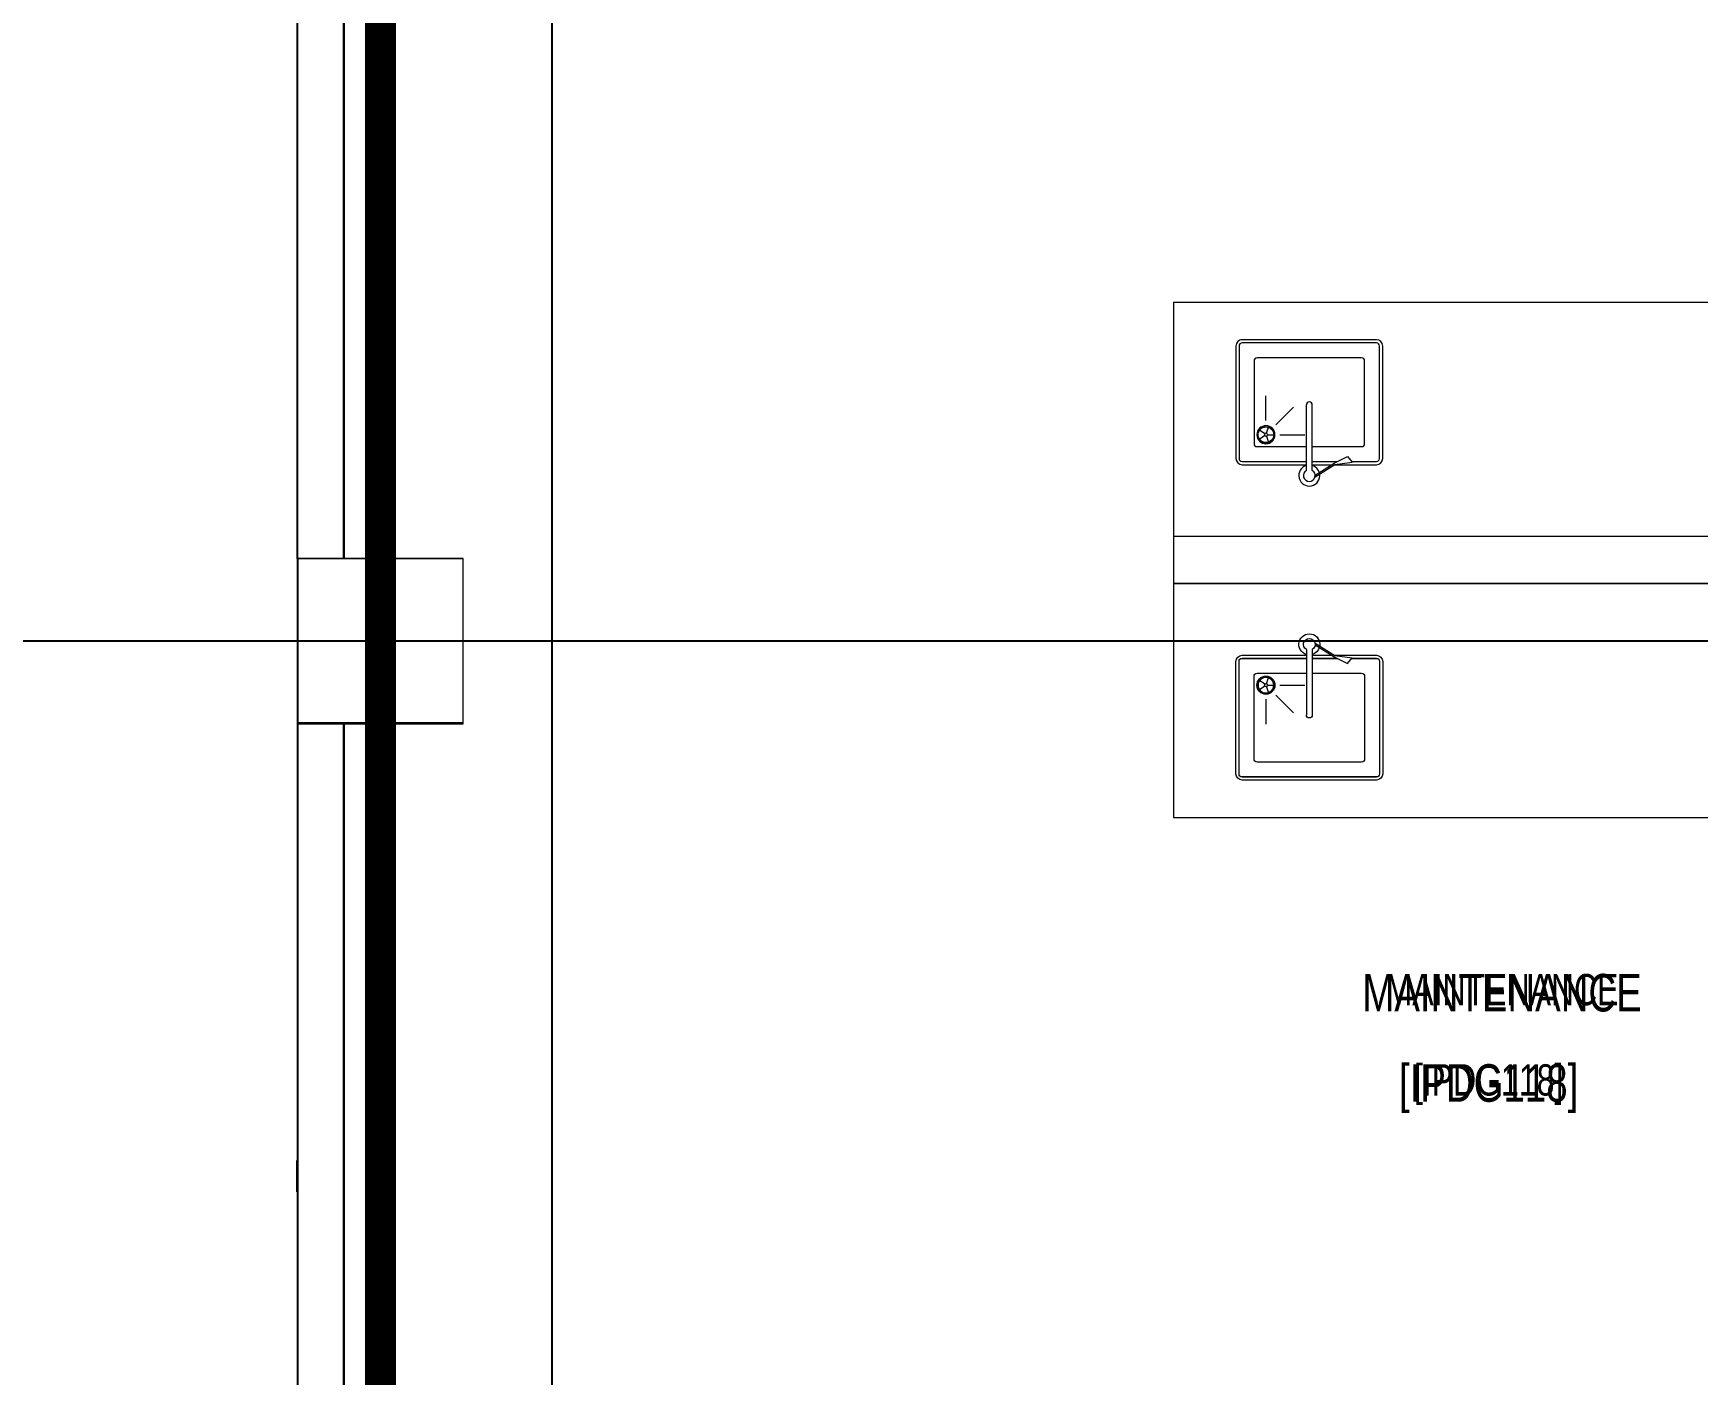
# Model space of a CAD drawing. Header units: metres. Extents: x 75097 to 220695, y -1557923 to -1361206.
# Drawn here: x 106701 to 112032, y -1384486 to -1380191 of the extents above; entities that cross this region are included whole.
import ezdxf

# ---------------------------------------------------------------- set-up
doc = ezdxf.new("R2010")
doc.units = ezdxf.units.M
doc.linetypes.add('DASHED2', pattern=[0.375, 0.25, -0.125])
doc.layers.get('0').update_dxf_attribs({"lineweight": 0})
for name, color, linetype, lineweight in [('A-100 - Copy$0$72_EGR_BASE_TEXT', 8, 'Continuous', 0), ('A-100 - Copy$0$Medical Equipment and Furniture', 8, 'Continuous', 0), ('A-100 - Copy$0$SANIT', 8, 'Continuous', 0), ('A-100 - Copy$0$Structure', 8, 'Continuous', 9), ('A-100 - Copy$0$Walls', 8, 'Continuous', 0)]:
    doc.layers.add(name, color=color, linetype=linetype, lineweight=lineweight)
doc.layers.add('A-100 - Copy$0$axes', color=8, linetype='Continuous')
doc.layers.add('A-100 - Copy$0$PDF_Geometry', color=8, linetype='Continuous')
doc.layers.add('E-POWR', color=7, linetype='Continuous', lineweight=9, true_color=0x4e7e3e)
doc.styles.add('A-100 - Copy$0$X3G_ENTITY_2587EA', font='swisscl.ttf', dxfattribs={"height": 200})

# ---------------------------------------------------------------- blocks, each defined once
blk = doc.blocks.new('A-100 - Copy$0$BMED-S-S DROP-IN SINK 45-38')
at = {"layer": 'A-100 - Copy$0$SANIT'}
for p, q in [((-18.3, 4.2), (-81.8, -35.6)), ((-80.4, -34.7), (-215, -34.7)), ((-135.3, -44.7), (-215, -44.7)), ((-81.8, -35.6), (-136.9, -42.7)), ((-122.2, -61.3), (-136.9, -42.7)), ((-79.3, -39.6), (-122.2, -61.3)), ((-18.7, -1.6), (-79.3, -39.6)), ((-9.4, -16.2), (-9.4, -226.2)), ((9.4, -16.2), (9.4, -226.2)), ((215, -34.7), (9.4, -34.7)), ((215, -44.7), (9.4, -44.7)), ((-235, -54.7), (-235, -414.7)), ((-225, -54.7), (-225, -414.7)), ((225, -414.7), (225, -54.7)), ((235, -414.7), (235, -54.7)), ((94, -130.7), (14, -130.7)), ((107.2, -162.5), (50.6, -219.1)), ((139, -175.7), (139, -255.7)), ((-215, -424.7), (215, -424.7)), ((-215, -434.7), (215, -434.7))]:
    blk.add_line(p, q, dxfattribs=at)
at = {"layer": 'A-100 - Copy$0$SANIT', "ltscale": 250}
for p, q in [((-177, -102.7), (-177, -366.7)), ((-9.4, -92.7), (-167, -92.7)), ((167, -92.7), (9.4, -92.7)), ((177, -366.7), (177, -102.7)), ((-167, -376.7), (167, -376.7))]:
    blk.add_line(p, q, dxfattribs=at)
at = {"layer": 'A-100 - Copy$0$SANIT'}
for points in [[(-9.4, -44.7), (-89.5, -44.7)], [(-9.4, -34.7), (-71.6, -34.7)], [(137.5, -126), (130, -103.1)], [(134, -130.7), (110, -130.7)], [(137.5, -135.5), (130, -158.3)], [(143, -127.8), (162.5, -113.7)], [(143, -133.7), (162.5, -147.8)]]:
    blk.add_lwpolyline(points, dxfattribs=at)
for points in [[(139, -159.7, 1), (139, -101.7, 1)], [(139, -135.7, 1), (139, -125.7, 1)]]:
    blk.add_lwpolyline(points, format="xyb", close=True, dxfattribs=at)
for radius in [26, 25]:
    blk.add_circle((139, -130.7), radius, dxfattribs=at)
for centre, radius, start, end in [((0, 0), 33.7, 286.1245, 188.9357), ((0, 0), 18.8, 299.9969, 239.9969), ((-215, -54.7), 20, 90, 180), ((-215, -54.7), 10, 90, 180), ((0, 0), 33.7, 197.3556, 253.8692), ((215, -54.7), 20, 0, 90), ((215, -54.7), 10, 0, 90), ((0, -226.2), 9.38, 179.9969, 359.9969), ((-215, -414.7), 20, 180, 270), ((-215, -414.7), 10, 180, 270), ((215, -414.7), 10, 270, 0), ((215, -414.7), 20, 270, 0)]:
    blk.add_arc(centre, radius, start, end, dxfattribs=at)
at = {"layer": 'A-100 - Copy$0$SANIT', "ltscale": 250}
for centre, start, end in [((-167, -102.7), 90.0094, 180.0094), ((167, -102.7), 0, 90), ((-167, -366.7), 180, 270), ((167, -366.7), 270, 0)]:
    blk.add_arc(centre, 10, start, end, dxfattribs=at)
blk = doc.blocks.new('A-100 - Copy$0$A$C02230961')
at = {"color": 8}
blk.add_line((6931, -15181.2, -2.4), (7463.2, -15181.2, -2.4), dxfattribs=at)
at = {"layer": 'A-100 - Copy$0$Medical Equipment and Furniture'}
for p, q in [((9738, -14360.9, -2.4), (9738, -15110.9, -2.4)), ((9738, -15110.9, -2.4), (9738, -15260.9, -2.4)), ((9738, -15260.9, -2.4), (9738, -16010.9, -2.4))]:
    blk.add_line(p, q, dxfattribs=at)
at = {"layer": 'A-100 - Copy$0$Medical Equipment and Furniture', "elevation": -2.4}
for points in [[(9738, -14360.9), (14438, -14360.9), (14438, -15110.9), (9738, -15110.9)], [(9738, -15260.9), (14438, -15260.9), (14438, -15110.9), (9738, -15110.9)], [(9738, -16010.9), (14438, -16010.9), (14438, -15260.9), (9738, -15260.9)]]:
    blk.add_lwpolyline(points, dxfattribs=at)
at = {"layer": 'A-100 - Copy$0$PDF_Geometry', "lineweight": 5, "elevation": -2.4}
for points in [[(11262.7, -8355.8), (7463.2, -8355.8), (7463.2, -7978.5), (6931, -7978.5), (6931, -22687.1), (4532.3, -22687.1)], [(6931, -15181.2), (6931, -8510.8)], [(7079.2, -15181.2), (7079.2, -8510.8)], [(6931, -15706.8), (6931, -20477.1), (7079.2, -20477.1), (7079.2, -20376), (7476.7, -20376), (7476.7, -20227.8), (7079.2, -20227.8), (7079.2, -15706.8)]]:
    blk.add_lwpolyline(points, dxfattribs=at)
blk.add_lwpolyline([(6931, -15706.8), (7463.2, -15706.8), (7463.2, -15181.2), (6931, -15181.2)], close=True, dxfattribs=at)
at = {"layer": 'A-100 - Copy$0$PDF_Geometry', "lineweight": 25, "elevation": -2.4}
blk.add_lwpolyline([(6931, -17209.3), (6931, -17108.2)], dxfattribs=at)
at = {"layer": 'A-100 - Copy$0$Structure', "elevation": -4.7}
blk.add_lwpolyline([(6933, -15710.9), (7463, -15710.9), (7463, -15180.9), (6933, -15180.9)], close=True, dxfattribs=at)
at = {"layer": 'A-100 - Copy$0$Walls'}
for p, q in [((6933, -15180.9, -4.7), (6933, -8510.9, -4.7)), ((7083, -15180.9, -4.7), (7083, -8510.9, -4.7))]:
    blk.add_line(p, q, dxfattribs=at)
at = {"layer": 'A-100 - Copy$0$Walls', "elevation": -4.7}
blk.add_lwpolyline([(6933, -15710.9), (6933, -20480.9), (7083, -20480.9), (7083, -20380.9), (7478, -20380.9), (7478, -20230.9), (7083, -20230.9), (7083, -15710.9)], dxfattribs=at)
at = {"layer": 'A-100 - Copy$0$Medical Equipment and Furniture', "rotation": 180}
blk.add_blockref('A-100 - Copy$0$BMED-S-S DROP-IN SINK 45-38', (10173, -14915.6, -2.4), dxfattribs=at)
at = {"layer": 'A-100 - Copy$0$Medical Equipment and Furniture', "xscale": -1}
blk.add_blockref('A-100 - Copy$0$BMED-S-S DROP-IN SINK 45-38', (10173, -15456.1, -2.4), dxfattribs=at)
at = {"layer": 'A-100 - Copy$0$72_EGR_BASE_TEXT', "char_height": 120, "attachment_point": 2, "style": 'A-100 - Copy$0$X3G_ENTITY_2587EA'}
for s, insert in [('MAINTENANCE', (10790.3, -16511.5, 0)), ('[IPDG118]', (10747.3, -16800.6, 0))]:
    blk.add_mtext(s, dxfattribs=dict(at, insert=insert))
blk = doc.blocks.new('A-100 - Copy')
at = {"layer": 'A-100 - Copy$0$axes'}
for p, q in [((107813.3, -1477297.4, 0), (107813.3, -1366691.8, 0)), ((108363.3, -1477297.4, 0), (108363.3, -1366691.8, 0)), ((119073.3, -1382137.7, 0), (95447.5, -1382137.7, 0))]:
    blk.add_line(p, q, dxfattribs=at)
at = {"layer": 'A-100 - Copy$0$Medical Equipment and Furniture'}
for p, q in [((110353.3, -1381052.7, 0), (110353.3, -1381802.7, 0)), ((110353.3, -1381802.7, 0), (110353.3, -1381952.7, 0)), ((110353.3, -1381952.7, 0), (110353.3, -1382702.7, 0))]:
    blk.add_line(p, q, dxfattribs=at)
at = {"layer": 'A-100 - Copy$0$Medical Equipment and Furniture', "elevation": 0}
for points in [[(110353.3, -1381052.7), (115053.3, -1381052.7), (115053.3, -1381802.7), (110353.3, -1381802.7)], [(110353.3, -1381952.7), (115053.3, -1381952.7), (115053.3, -1381802.7), (110353.3, -1381802.7)], [(110353.3, -1382702.7), (115053.3, -1382702.7), (115053.3, -1381952.7), (110353.3, -1381952.7)]]:
    blk.add_lwpolyline(points, dxfattribs=at)
at = {"layer": 'A-100 - Copy$0$Structure', "elevation": -2.4}
blk.add_lwpolyline([(107548.3, -1382402.7), (108078.3, -1382402.7), (108078.3, -1381872.7), (107548.3, -1381872.7)], close=True, dxfattribs=at)
at = {"layer": 'A-100 - Copy$0$Walls'}
for p, q in [((107548.3, -1381872.7, -2.4), (107548.3, -1375202.7, -2.4)), ((107698.3, -1381872.7, -2.4), (107698.3, -1375202.7, -2.4))]:
    blk.add_line(p, q, dxfattribs=at)
at = {"layer": 'A-100 - Copy$0$Walls', "elevation": -2.4}
blk.add_lwpolyline([(107548.3, -1382402.7), (107548.3, -1387172.7), (107698.3, -1387172.7), (107698.3, -1387072.7), (108093.3, -1387072.7), (108093.3, -1386922.7), (107698.3, -1386922.7), (107698.3, -1382402.7)], dxfattribs=at)
blk.add_blockref('A-100 - Copy$0$A$C02230961', (100615.3, -1366691.8, 2.4))
at = {"layer": 'A-100 - Copy$0$Medical Equipment and Furniture', "rotation": 180}
blk.add_blockref('A-100 - Copy$0$BMED-S-S DROP-IN SINK 45-38', (110788.3, -1381607.4, 0), dxfattribs=at)
at = {"layer": 'A-100 - Copy$0$Medical Equipment and Furniture', "xscale": -1}
blk.add_blockref('A-100 - Copy$0$BMED-S-S DROP-IN SINK 45-38', (110788.3, -1382148, 0), dxfattribs=at)
at = {"layer": 'A-100 - Copy$0$72_EGR_BASE_TEXT', "char_height": 100, "attachment_point": 2, "style": 'A-100 - Copy$0$X3G_ENTITY_2587EA'}
for s, insert in [('MAINTENANCE', (111405.6, -1383203.3, 2.4)), ('[IPDG118]', (111362.6, -1383492.5, 2.4))]:
    blk.add_mtext(s, dxfattribs=dict(at, insert=insert))

msp = doc.modelspace()

# ---------------------------------------------------------------- linework, layer by layer
at = {"layer": 'E-POWR', "color": 240, "linetype": 'DASHED2', "ltscale": 500, "true_color": 0xf10e52, "const_width": 100}
msp.add_lwpolyline([(99709.5, -1369406.3), (116033, -1369406.3), (116033, -1375232.9), (107813.3, -1375232.9), (107813.3, -1389072.7), (105210.1, -1389072.7), (105210.1, -1388615.8), (102724.5, -1388615.8), (102724.5, -1389463.8), (99709.5, -1389463.8), (99709.5, -1369406.3)], dxfattribs=at)

# ---------------------------------------------------------------- next in the draw order: block references
msp.add_blockref('A-100 - Copy', (0, 0))

doc.saveas('drawing.dxf')
